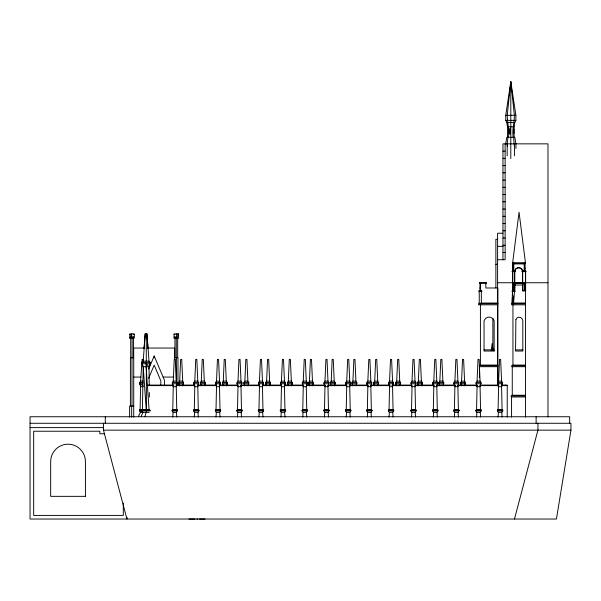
<?xml version="1.0" encoding="UTF-8"?>
<svg xmlns="http://www.w3.org/2000/svg" width="601" height="601" viewBox="0 0 601 601"><rect width="100%" height="100%" fill="white"/><g stroke="black" fill="none" stroke-linecap="round" stroke-linejoin="round"><path stroke-width="0.9" d="M146.253 333.886L146.426 410.919L144.924 416.718M141.22 416.448L142.888 412.361L141.197 410.919L141.197 410.325L142.399 409.604L143.211 366.738L141.671 362.591L143.211 361.148L145.209 333.886M140.101 409.98L140.596 386.691L139.672 382.552L140.596 381.109L142.106 359.383L143.181 359.383L143.369 362.102M172.742 410.325L172.742 409.604L172.742 410.919L172.772 409.604L176.784 409.604L177.475 410.325L176.461 412.361L176.762 417.034M172.742 410.919L173.253 386.698L172.337 382.559L173.253 381.117L174.222 359.39L175.304 359.39L176.266 381.117L177.19 382.559L176.266 386.698L176.762 409.987M194.288 409.987L194.784 386.698L193.868 382.559L194.784 381.117L195.746 359.39L196.827 359.39L197.797 381.117L198.713 382.559L197.797 386.698L198.285 409.987M216.014 409.987L216.503 386.698L215.586 382.559L216.503 381.117L217.464 359.39L218.554 359.39L219.515 381.117L220.432 382.559L219.515 386.698L220.004 409.987M237.5 409.987L237.988 386.698L237.072 382.559L237.988 381.117L238.958 359.39L240.039 359.39L241.001 381.117L241.925 382.559L241.001 386.698L241.497 409.987M258.963 409.987L259.459 386.698L258.535 382.559L259.459 381.117L260.421 359.39L261.503 359.39L262.472 381.117L263.388 382.559L262.472 386.698L262.983 410.919L262.983 409.604L263.674 410.325L262.667 412.361L262.96 417.034M280.937 410.325L280.937 409.604L280.937 410.919L280.96 409.604L284.972 409.604L285.663 410.325L284.656 412.361L284.949 417.034M280.937 410.919L281.448 386.698L280.532 382.559L281.448 381.117L282.417 359.39L283.499 359.39L284.461 381.117L285.377 382.559L284.461 386.698L284.957 409.987M302.761 409.987L303.257 386.698L302.333 382.559L303.257 381.117L304.219 359.39L305.3 359.39L306.27 381.117L307.186 382.559L306.27 386.698L306.758 409.987M324.472 409.987L324.968 386.698L324.044 382.559L324.968 381.117L325.93 359.39L327.012 359.39L327.981 381.117L328.897 382.559L327.981 386.698L328.492 410.919L328.492 409.604L329.183 410.325L328.169 412.361L328.469 417.034M346.229 409.987L346.717 386.698L345.8 382.559L346.717 381.117L347.686 359.39L348.768 359.39L349.729 381.117L350.653 382.559L349.729 386.698L350.225 409.987M367.354 409.987L367.842 386.698L366.926 382.559L367.842 381.117L368.811 359.39L369.893 359.39L370.855 381.117L371.779 382.559L370.855 386.698L371.35 409.987M389.065 409.987L389.553 386.698L388.637 382.559L389.553 381.117L390.522 359.39L391.604 359.39L392.566 381.117L393.49 382.559L392.566 386.698L393.062 409.987M411.527 409.987L412.016 386.698L411.099 382.559L412.016 381.117L412.985 359.39L414.066 359.39L415.028 381.117L415.952 382.559L415.028 386.698L415.524 409.987M433.313 409.987L433.802 386.698L432.885 382.559L433.802 381.117L434.763 359.39L435.853 359.39L436.814 381.117L437.731 382.559L436.814 386.698L437.303 409.987M454.401 409.987L454.889 386.698L453.973 382.559L454.889 381.117L455.858 359.39L456.94 359.39L457.902 381.117L458.818 382.559L457.902 386.698L458.398 409.987M476.57 409.987L477.059 386.698L476.142 382.559L477.059 381.117L478.028 359.39L479.11 359.39L480.071 381.117L480.995 382.559L480.071 386.698L480.567 409.987M498.086 409.987L498.582 386.698L497.658 382.559L498.582 381.117L499.544 359.39L500.625 359.39L501.595 381.117L502.511 382.559L501.595 386.698L502.083 409.987M512.105 303.693L512.45 291.41M512.172 303.693L512.36 297.548M512.413 295.797L512.548 291.41M194.296 417.034L194.589 412.361L193.582 410.919L194.273 409.604L194.273 410.325L194.273 409.604L198.307 409.604L198.999 410.325L197.992 412.361L198.285 417.034M216.014 417.034L216.307 412.361L215.301 410.919L215.992 409.604L215.992 410.325L215.992 409.604L220.026 409.604L220.717 410.325L219.711 412.361L220.004 417.034M237.5 417.034L237.793 412.361L236.786 410.919L237.478 409.604L237.478 410.325L237.478 409.604L241.512 409.604L242.203 410.325L241.196 412.361L241.489 417.034M302.761 417.034L303.062 412.361L302.055 410.919L302.746 409.604L302.746 410.325L302.746 409.604L306.78 409.604L307.472 410.325L306.457 412.361L306.758 417.034M324.48 409.604L323.766 410.325L324.457 409.604L324.457 410.325L324.457 409.604L328.462 409.604L329.183 410.325L323.766 410.325L324.773 412.361L324.472 417.034M346.229 417.034L346.522 412.361L345.515 410.919L346.206 409.604L346.206 410.325L346.206 409.604L350.24 409.604L350.931 410.325L349.925 412.361L350.218 417.034M367.354 417.034L367.654 412.361L366.64 410.919L367.331 409.604L367.331 410.325L367.331 409.604L371.365 409.604L372.057 410.325L371.05 412.361L371.35 417.034M389.065 417.034L389.358 412.361L388.351 410.919L389.042 409.604L389.042 410.325L389.042 409.604L393.077 409.604L393.768 410.325L392.761 412.361L393.054 417.034M411.527 417.034L411.828 412.361L410.814 410.919L411.505 409.604L411.505 410.325L411.505 409.604L415.539 409.604L416.23 410.325L415.223 412.361L415.524 417.034M433.313 417.034L433.606 412.361L432.6 410.919L433.291 409.604L433.291 410.325L433.291 409.604L437.325 409.604L438.016 410.325L437.01 412.361L437.303 417.034M454.401 417.034L454.694 412.361L453.687 410.919L454.379 409.604L454.379 410.325L454.379 409.604L458.413 409.604L459.104 410.325L458.097 412.361L458.39 417.034M476.57 417.034L476.863 412.361L475.857 410.919L476.548 409.604L476.548 410.325L476.548 409.604L480.582 409.604L481.273 410.325L480.267 412.361L480.567 417.034M498.086 417.034L498.387 412.361L497.38 410.919L498.071 409.604L498.071 410.325L498.071 409.604L502.105 409.604L502.797 410.325L501.782 412.361L502.083 417.034M179.226 385.226L178.767 382.559L179.684 381.117L180.653 359.39L181.735 359.39L182.696 381.117L183.621 382.559L183.155 385.226M200.817 385.226L200.358 382.559L201.275 381.117L202.244 359.39L203.326 359.39L204.295 381.117L205.211 382.559L204.753 385.226M222.813 385.226L222.347 382.559L223.271 381.117L224.233 359.39L225.315 359.39L226.284 381.117L227.201 382.559L226.742 385.226M244.412 385.226L243.946 382.559L244.87 381.117L245.832 359.39L246.913 359.39L247.882 381.117L248.799 382.559L248.341 385.226M266.153 385.226L265.695 382.559L266.611 381.117L267.58 359.39L268.662 359.39L269.624 381.117L270.548 382.559L270.089 385.226M287.864 385.226L287.406 382.559L288.322 381.117L289.291 359.39L290.373 359.39L291.335 381.117L292.259 382.559L291.801 385.226M308.989 385.226L308.531 382.559L309.447 381.117L310.416 359.39L311.498 359.39L312.467 381.117L313.384 382.559L312.926 385.226M330.745 385.226L330.28 382.559L331.204 381.117L332.165 359.39L333.247 359.39L334.216 381.117L335.133 382.559L334.674 385.226M352.456 385.226L351.991 382.559L352.915 381.117L353.876 359.39L354.958 359.39L355.927 381.117L356.844 382.559L356.385 385.226M374.258 385.226L373.799 382.559L374.716 381.117L375.685 359.39L376.767 359.39L377.736 381.117L378.653 382.559L378.194 385.226M396.247 385.226L395.789 382.559L396.713 381.117L397.674 359.39L398.756 359.39L399.725 381.117L400.642 382.559L400.183 385.226M417.898 385.226L417.44 382.559L418.356 381.117L419.325 359.39L420.407 359.39L421.376 381.117L422.293 382.559L421.834 385.226M439.384 385.226L438.925 382.559L439.849 381.117L440.811 359.39L441.893 359.39L442.862 381.117L443.778 382.559L443.32 385.226M461.102 385.226L460.644 382.559L461.568 381.117L462.53 359.39L463.611 359.39L464.581 381.117L465.497 382.559L465.039 385.226M146.351 362.591L146.118 366.738L149.078 409.995M172.765 417.034L173.065 412.361L172.051 410.325L172.742 409.604L172.051 410.325L177.475 410.325L176.754 409.604L175.146 410.13M258.963 417.034L259.264 412.361L258.257 410.325L258.948 409.604L262.953 409.604L263.674 410.325L258.257 410.325L258.971 409.604L258.948 410.325L258.948 409.604M280.96 417.034L281.253 412.361L280.246 410.325L280.937 409.604L280.246 410.325L285.663 410.325L284.942 409.604L283.341 410.13M144.03 348.43L145.096 333.886L147.012 333.886L149.01 361.148L150.55 362.591L150.55 363.793L149.01 366.738L149.221 385.143M513.442 303.693L514.531 291.41L514.539 270.773M514.118 137.306L514.118 126.803L514.824 122.461L515.876 120.365L515.876 115.302L510.805 81.661L507.221 115.302C507.274 122.642 509.475 129.801 508.461 137.306M507.176 155.862L507.176 143.849L507.965 137.306M512.6 281.478L512.638 262.885L519.054 212.198L525.477 262.885L524.913 263.914L524.913 271.629M514.208 145.54L513.645 137.306M491.257 350.12L492.159 343.644L493.053 350.12M507.492 137.306L507.492 126.803L506.786 122.461L505.742 120.365L505.742 115.302L510.805 81.661L514.388 115.302C514.343 122.642 512.135 129.801 513.149 137.306M30.05 423.269L570.95 423.269L570.95 430.143L556.436 519.031L30.05 519.031L30.05 416.748L569.665 416.748L569.665 423.269M505.674 143.849L506.786 137.306L514.824 137.306L515.936 143.849L515.936 148.47M182.884 385.865L183.621 382.559L178.767 382.559L179.504 385.865M204.475 385.865L205.211 382.559L200.358 382.559L201.095 385.865M226.464 385.865L227.201 382.559L222.347 382.559L223.084 385.865M248.063 385.865L248.799 382.559L243.946 382.559L244.682 385.865M269.811 385.865L270.548 382.559L265.695 382.559L266.431 385.865M291.523 385.865L292.259 382.559L287.406 382.559L288.142 385.865M312.648 385.865L313.384 382.559L308.531 382.559L309.267 385.865M334.396 385.865L335.133 382.559L330.28 382.559L331.016 385.865M356.108 385.865L356.844 382.559L351.991 382.559L352.727 385.865M377.916 385.865L378.653 382.559L373.799 382.559L374.536 385.865M399.905 385.865L400.642 382.559L395.789 382.559L396.525 385.865M421.556 385.865L422.293 382.559L417.44 382.559L418.176 385.865M443.042 385.865L443.778 382.559L438.925 382.559L439.662 385.865M464.761 385.865L465.497 382.559L460.644 382.559L461.38 385.865M514.539 283.274L514.313 290.929M514.486 519.031L537.94 430.143L537.94 423.269M143.211 366.738L149.01 366.738L150.55 362.591L141.671 362.591L141.671 363.793L143.211 366.738L146.238 409.604L147.696 410.258M148.702 368.946L154.187 355.995L164.426 380.178L164.426 385.714M148.582 378.345L154.187 365.107L160.843 380.831L160.843 385.496M481.108 303.693L481.333 303.062L497.868 303.017M514.576 290.553L514.817 283.229L522.682 283.229M129.793 338.138L129.793 333.886L134.331 333.886L134.331 338.138L129.793 338.138L131.739 333.886L131.739 338.138M178.58 333.886L178.58 338.138L174.042 338.138L174.042 333.886L178.58 333.886L176.634 338.138L176.634 333.886M138.403 416.448L140.401 412.361L139.394 410.325L140.108 409.597L142.55 409.597M479.658 303.693L480.049 303.017M512.863 290.929L512.991 283.687M512.863 303.693L513.254 303.017M194.296 409.604L193.582 410.325L198.999 410.325L198.277 409.604L196.677 410.13M216.014 409.604L215.301 410.325L220.717 410.325L220.026 409.604L218.396 410.13M237.508 409.604L236.786 410.325L242.203 410.325L241.512 409.604L239.882 410.13M302.769 409.604L302.055 410.325L307.472 410.325L306.78 409.604L305.15 410.13M346.229 409.604L345.515 410.325L350.931 410.325L350.21 409.604L348.61 410.13M367.361 409.604L366.64 410.325L372.057 410.325L371.343 409.604L369.735 410.13M389.072 409.604L388.351 410.325L393.768 410.325L393.077 409.604L391.446 410.13M411.535 409.604L410.814 410.325L416.23 410.325L415.539 409.604L413.909 410.13M433.313 409.604L432.6 410.325L438.016 410.325L437.325 409.604L435.695 410.13M454.401 409.604L453.687 410.325L459.104 410.325L458.383 409.604L456.783 410.13M476.578 409.604L475.857 410.325L481.273 410.325L480.56 409.604L478.952 410.13M498.094 409.604L497.38 410.325L502.797 410.325L502.105 409.604L500.475 410.13M514.531 303.693L513.622 303.017M511.564 395.916L512.262 395.255L525.507 395.255M512.06 365.678L512.946 365.07L525.507 365.07M497.868 365.07L480.417 365.07L479.192 365.678L497.868 365.678M144.683 410.13L149.506 409.604L150.175 410.919L139.394 410.911M261.352 410.13L262.953 409.604M326.861 410.13L328.462 409.604M505.742 115.302L515.876 115.302M505.742 120.365L515.876 120.365M506.786 122.461L514.824 122.461M507.492 126.803L514.118 126.803M502.962 151.114L505.133 151.114M502.962 158.356L505.133 158.356M502.962 165.598L505.133 165.598M502.962 172.84L505.133 172.84M502.962 180.082L505.133 180.082M502.962 187.317L505.133 187.317M502.962 194.559L505.133 194.559M502.962 201.801L505.133 201.801M502.962 209.043L505.133 209.043M502.962 216.285L505.133 216.285M502.962 223.527L505.133 223.527M502.962 230.769L505.133 230.769M502.962 233.233L497.605 233.233L497.605 385.947M502.962 238.004L505.133 238.004M497.605 239.296L495.87 239.296L495.87 287.902M502.962 245.246L505.133 245.246M497.605 246.357L502.962 246.357M502.962 252.488L505.133 252.488M497.605 259.73L505.133 259.73L505.133 143.849M512.608 262.885L525.477 262.885M512.773 263.276L524.733 263.276M524.312 263.486L513.817 263.486L513.817 262.885M524.913 263.486L525.101 262.885M512.773 263.914L524.733 263.914M495.87 264.32L497.605 264.32M524.455 268.234L524.913 268.234M524.455 268.264L524.913 268.264M512.458 270.773L514.779 270.773L514.779 271.629A3.937 3.937 0 0 1 518.753 267.693A3.937 3.937 0 0 1 522.682 271.629M522.592 270.773L525.627 270.773M512.06 271.149L515.388 271.149M521.984 271.149L526.025 271.149M513.164 271.359L513.802 271.359M524.185 271.359L524.913 271.359M512.06 271.629L515.388 271.629M521.984 271.629L526.025 271.629M497.605 282.748L547.984 282.748M479.959 283.274L479.771 282.673M480.417 283.274L486.464 283.274L486.464 282.673L479.403 282.673L479.959 283.702L479.959 291.41M513.96 283.274L525.507 283.274M512.863 283.905L514.576 283.905M522.682 283.394L522.855 283.905L525.214 283.905L524.913 290.929M514.817 285.024L522.682 285.024M525.004 287.984L525.507 287.984M479.245 290.553L481.333 290.553L481.333 303.693M522.855 290.553L525.627 290.553L525.627 271.629M478.847 290.929L481.882 290.929M512.052 290.929L515.087 290.929M479.959 291.139L480.597 291.139M513.164 291.139L513.802 291.139M478.847 291.41L481.882 291.41M512.052 291.41L515.087 291.41M513.6 303.017L525.507 303.017M497.868 303.693L478.569 303.693L478.569 304.812L497.868 304.812M525.507 303.693L511.616 303.693L511.616 304.812L525.507 304.812M129.793 334.411L130.695 334.411M133.437 334.404L134.331 334.404M174.042 334.404L174.944 334.404M177.686 334.411L178.58 334.411M174.042 337.454L174.944 337.454M144.879 348.047L133.715 348.047L133.715 417.147M147.673 348.047L174.658 348.047L174.658 359.668M484.053 349.865L494.142 349.865M515.56 349.865L522.825 349.865M133.715 357.723L130.409 357.723L130.409 406.096M174.658 357.723L177.964 357.723L177.964 385.632M143.211 361.148L149.01 361.148M141.671 363.793L150.55 363.793M525.507 365.678L511.804 365.678L511.804 366.693L525.507 366.693M497.868 366.693L479.478 366.693L479.478 377.751M133.715 377.067L140.822 377.067M163.111 377.067L173.772 377.067M140.596 381.109L143.053 381.109M173.253 381.117L176.266 381.117M179.684 381.117L182.696 381.117M194.784 381.117L197.797 381.117M201.275 381.117L204.295 381.117M216.503 381.117L219.515 381.117M223.271 381.117L226.284 381.117M237.988 381.117L241.001 381.117M244.87 381.117L247.882 381.117M259.459 381.117L262.472 381.117M266.611 381.117L269.624 381.117M281.448 381.117L284.461 381.117M288.322 381.117L291.335 381.117M303.257 381.117L306.27 381.117M309.447 381.117L312.467 381.117M324.968 381.117L327.981 381.117M331.204 381.117L334.216 381.117M346.717 381.117L349.729 381.117M352.915 381.117L355.927 381.117M367.842 381.117L370.855 381.117M374.716 381.117L377.736 381.117M389.553 381.117L392.566 381.117M396.713 381.117L399.725 381.117M412.016 381.117L415.028 381.117M418.356 381.117L421.376 381.117M433.802 381.117L436.814 381.117M439.849 381.117L442.862 381.117M454.889 381.117L457.902 381.117M461.568 381.117L464.581 381.117M477.059 381.117L480.071 381.117M498.582 381.117L501.595 381.117M143.068 382.552L139.672 382.552L140.596 386.691L143.053 386.691M143.068 383.754L139.672 383.754L143.256 385.85M172.337 383.754L173.253 386.698L176.266 386.698L177.19 382.559L172.337 382.559L172.337 383.754L177.19 383.754M178.767 383.754L183.621 383.754M193.868 383.754L194.784 386.698L197.797 386.698L198.713 382.559L193.868 382.559L193.868 383.754L198.713 383.754M200.358 383.754L205.211 383.754M215.586 383.754L216.503 386.698L219.515 386.698L220.432 382.559L215.586 382.559L215.586 383.754L220.432 383.754M222.347 383.754L227.201 383.754M237.072 383.754L237.988 386.698L241.001 386.698L241.925 382.559L237.072 382.559L237.072 383.754L241.925 383.754M243.946 383.754L248.799 383.754M258.535 383.754L259.459 386.698L262.472 386.698L263.388 382.559L258.535 382.559L258.535 383.754L263.388 383.754M265.695 383.754L270.548 383.754M280.532 383.754L281.448 386.698L284.461 386.698L285.377 382.559L280.532 382.559L280.532 383.754L285.377 383.754M287.406 383.754L292.259 383.754M302.333 383.754L303.257 386.698L306.27 386.698L307.186 382.559L302.333 382.559L302.333 383.754L307.186 383.754M308.531 383.754L313.384 383.754M324.044 383.754L324.968 386.698L327.981 386.698L328.897 382.559L324.044 382.559L324.044 383.754L328.897 383.754M330.28 383.754L335.133 383.754M345.8 383.754L346.717 386.698L349.729 386.698L350.653 382.559L345.8 382.559L345.8 383.754L350.653 383.754M351.991 383.754L356.844 383.754M366.926 383.754L367.842 386.698L370.855 386.698L371.779 382.559L366.926 382.559L366.926 383.754L371.779 383.754M373.799 383.754L378.653 383.754M388.637 383.754L389.553 386.698L392.566 386.698L393.49 382.559L388.637 382.559L388.637 383.754L393.49 383.754M395.789 383.754L400.642 383.754M411.099 383.754L412.016 386.698L415.028 386.698L415.952 382.559L411.099 382.559L411.099 383.754L415.952 383.754M417.44 383.754L422.293 383.754M432.885 383.754L433.802 386.698L436.814 386.698L437.731 382.559L432.885 382.559L432.885 383.754L437.731 383.754M438.925 383.754L443.778 383.754M453.973 383.754L454.889 386.698L457.902 386.698L458.818 382.559L453.973 382.559L453.973 383.754L458.818 383.754M460.644 383.754L465.497 383.754M476.142 383.754L477.059 386.698L480.071 386.698L480.995 382.559L476.142 382.559L476.142 383.754L480.995 383.754M497.658 383.754L498.582 386.698L501.595 386.698L502.511 382.559L497.658 382.559L497.658 383.754L502.511 383.754M148.004 385.076L173.328 385.076M176.138 385.076L194.596 385.076M197.714 385.076L216.473 385.076M219.29 385.076L238.049 385.076M240.858 385.076L259.617 385.076M262.434 385.076L281.193 385.076M284.528 385.076L303.265 385.076M306.518 385.076L325.276 385.076M328.093 385.076L346.852 385.076M349.662 385.076L367.902 385.076M370.712 385.076L389.996 385.076M392.806 385.076L411.933 385.076M414.743 385.076L434.08 385.076M436.897 385.076L455.025 385.076M457.834 385.076L477.224 385.076M480.041 385.076L498.8 385.076M501.61 385.076L507.236 385.076L507.236 417.139M148.004 385.617L173.328 385.617M176.138 385.617L194.904 385.617M197.714 385.617L216.473 385.617M219.29 385.617L238.049 385.617M240.858 385.617L259.617 385.617M262.434 385.617L281.193 385.617M284.942 385.617L302.769 385.617M306.518 385.617L325.276 385.617M328.093 385.617L346.852 385.617M349.662 385.617L368.421 385.617M370.299 385.617L389.996 385.617M391.875 385.617L411.572 385.617M415.321 385.617L434.08 385.617M436.897 385.617L455.656 385.617M457.526 385.617L477.224 385.617M480.041 385.617L498.8 385.617M501.61 385.617L507.236 385.617M525.507 395.916L511.196 395.916L511.196 396.976L525.507 396.976M133.715 406.096L129.621 406.096L129.621 417.147M142.399 409.604L146.238 409.604M150.175 410.325L139.394 410.325L140.108 409.597L141.738 410.122M172.051 410.919L177.475 410.919M193.582 410.919L198.999 410.919M215.301 410.919L220.717 410.919M236.786 410.919L242.203 410.919M258.257 410.919L263.674 410.919M280.246 410.919L285.663 410.919M302.055 410.919L307.472 410.919M323.766 410.919L329.183 410.919M345.515 410.919L350.931 410.919M366.64 410.919L372.057 410.919M388.351 410.919L393.768 410.919M410.814 410.919L416.23 410.919M432.6 410.919L438.016 410.919M453.687 410.919L459.104 410.919M475.857 410.919L481.273 410.919M497.38 410.919L502.797 410.919M140.401 412.361L149.198 412.361M173.065 412.361L176.461 412.361M194.589 412.361L197.992 412.361M216.307 412.361L219.711 412.361M237.793 412.361L241.196 412.361M259.264 412.361L262.667 412.361M281.253 412.361L284.656 412.361M303.062 412.361L306.457 412.361M324.773 412.361L328.169 412.361M346.522 412.361L349.925 412.361M367.654 412.361L371.05 412.361M389.358 412.361L392.761 412.361M411.828 412.361L415.223 412.361M433.606 412.361L437.01 412.361M454.694 412.361L458.097 412.361M476.863 412.361L480.267 412.361M498.387 412.361L501.782 412.361M30.05 427.612L103.477 427.612M103.477 423.269L103.477 430.143L570.95 430.143M104.551 433.764L99.856 433.764L99.856 431.233L33.671 431.233L33.671 515.418L123.31 515.418L123.31 503.217M512.21 282.673L513.164 283.702M146.351 363.793L149.01 366.738M512.608 263.276L513.164 263.914L513.164 271.629M524.823 283.229L525.214 283.905M103.477 430.143L126.931 519.031L126.931 517.16M507.176 143.849L507.514 146.381M146.899 333.886L147.966 348.43M149.303 392.506L149.349 397.111M547.984 416.899L547.984 143.849L502.962 143.849L502.962 259.73M536.13 416.748L536.13 423.269M525.529 271.629L525.507 417.177M524.733 262.885L524.726 271.629M524.598 263.276L524.598 271.359M524.455 267.693L524.455 270.608M524.523 270.773L524.523 271.149M524.425 283.905L524.425 290.929L522.682 290.929L522.682 270.773M524.185 262.885L524.185 271.629M523.666 270.773L523.666 271.629M523.448 270.773L523.448 271.149M522.855 283.905L522.855 290.929M522.554 271.149L522.554 282.335M514.817 271.149L514.817 290.561L512.45 290.553L512.548 271.629M514.433 143.849L514.433 155.862M513.817 270.773L513.817 271.629M513.802 262.885L513.802 271.629M513.802 291.41L513.074 282.673L513.164 291.41M513.6 295.872L513.6 303.693M513.262 270.773L513.262 271.629M513.262 290.553L513.262 291.41M513.051 283.905L512.946 290.929M512.946 304.812L512.946 365.07M512.848 270.773L512.848 271.629M512.773 262.885L512.736 290.553M512.262 366.693L512.262 395.255M511.564 396.976L511.564 417.177M510.805 81.661L510.805 158.634M509.994 128.99L509.994 133.858M505.614 385.076L505.614 385.617M497.868 385.121L497.868 287.984L485.811 287.984L485.811 282.673M492.873 318.673L492.873 350.398M480.597 282.673L480.597 291.41M480.417 287.481L480.417 290.396M480.417 304.812L480.417 365.07M480.056 290.553L480.056 291.41M479.245 291.41L479.245 303.693M204.964 519.031L199.442 519.031M197.744 519.031L196.903 519.031M195.032 519.031L188.932 519.031M177.686 338.138L177.686 357.723M176.378 357.723L176.378 380.981M176.266 336.432L176.266 357.723M174.944 336.432L174.944 357.723M154.187 355.995L154.187 357.828M133.437 336.432L133.437 357.723M132.115 336.432L132.115 357.723M131.995 357.723L131.995 406.096M131.664 406.096L131.664 417.147M130.695 338.138L130.695 357.723M105.288 416.748L105.288 423.269M514.817 270.608A3.937 3.937 0 0 1 522.554 271.629M515.883 319.709L515.56 351.037L522.825 351.037L522.825 320.724C522.577 316.84 516.995 315.683 515.883 319.709M510.264 128.99L509.13 128.99L509.13 133.858L510.264 133.858L510.264 128.99M513.825 129.155L513.374 129.155L513.374 133.58L513.825 133.58L513.825 129.155M480.417 288.014L479.959 288.014L480.417 288.052M494.142 351.037L484.053 351.037L484.053 320.724A5.296 5.296 0 0 1 494.142 320.724L494.142 351.037M85.425 496.343L50.672 496.343L50.672 461.583A17.376 17.376 0 0 1 68.048 444.207A17.376 17.376 0 0 1 85.425 461.583L85.425 496.343"/></g></svg>
